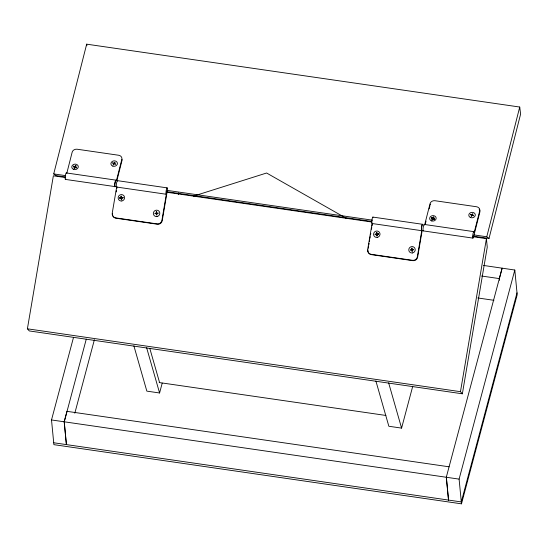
<?xml version="1.0" encoding="UTF-8"?>
<svg xmlns="http://www.w3.org/2000/svg" width="548" height="548" viewBox="0 0 548 548"><rect width="100%" height="100%" fill="white"/><g stroke="black" fill="none" stroke-linecap="round" stroke-linejoin="round"><path stroke-width="0.82" d="M75.35 166.763L75.343 167.298L76.295 167.674L76.59 167.256L75.35 166.763L75.987 165.695L75.569 165.53L75.021 167.167L73.692 166.106L73.898 167.065M434.468 218.748L434.174 219.173L433.221 218.796L433.228 218.262L434.468 218.748L434.009 219.447L434.256 219.104L433.016 218.618L433.057 219.07M75.021 167.167L75.569 165.53M433.708 217.974L433.865 217.193L433.447 217.029L433.708 217.974L433.221 218.796M472.897 236.695L486.425 238.661L487.247 247.162L462.361 393.8L29.297 330.937L27.4 328.807L53.362 175.798L65.205 177.518M116.662 187.053L112.237 213.131A4.247 4.144 -41.8 0 0 115.676 217.878L157.071 223.885A4.247 4.144 -41.8 0 0 161.913 220.344L166.339 194.266L117.505 187.176M116.203 191.93L116.484 190.272M116.765 188.615L117.046 186.957M372.092 223.481L367.667 249.552A4.247 4.144 -41.8 0 0 371.106 254.299L412.5 260.307A4.247 4.144 -41.8 0 0 417.343 256.765L421.768 230.694L372.058 223.516A3.267 0.555 -81.7 0 1 371.941 219.899A3.267 0.555 -81.7 0 1 373.065 217.323M368.256 248.244L368.537 246.586M368.825 244.929L369.105 243.271M369.386 241.613L369.667 239.956M369.948 238.298L370.229 236.64M370.51 234.982L370.791 233.325M371.496 229.18L371.777 227.523M372.058 225.865L372.339 224.207M422.152 230.592L417.651 257.115A4.247 4.144 -41.8 0 1 412.808 260.656L371.414 254.649A4.247 4.144 -41.8 0 1 368.05 251.635M462.361 393.8L460.464 391.676L486.425 238.661M75.987 165.695L75.514 166.345M121.745 199.369L121.286 199.424L121.745 199.369L121.615 197.999L122.992 197.835L122.951 197.383L121.574 197.54L122.951 197.383M377.175 235.798L377.045 234.421L378.428 234.263L378.38 233.804L377.003 233.969L376.873 232.599L376.414 232.647L376.736 234.222L375.168 234.181L375.209 234.64L376.771 234.571L376.716 235.846L377.175 235.798L377.045 234.421M65.26 176.942L55.958 175.593L53.718 173.915L86.673 44.169L519.73 107.038L520.6 114.121L489.015 238.455L472.945 236.126M66.76 173.442L72.172 152.152A4.247 3.555 -7 0 1 77.2 149.234L118.594 155.242A4.247 3.555 -7 0 1 121.841 159.358L116.436 180.648M116.984 180.189L121.985 160.509M424.638 224.933L430.05 203.644A4.247 3.555 -7 0 1 435.078 200.732L476.472 206.74A4.247 3.555 -7 0 1 479.719 210.857L474.109 232.811A3.267 0.555 -81.7 0 0 473.308 232.612A3.267 0.555 -81.7 0 0 472.684 237.407A3.267 0.555 -81.7 0 0 473.616 236.606L479.863 212.008A4.247 3.555 -7 0 0 479.158 209.199M425.399 223.653L426.022 221.193M429.146 208.898L429.981 205.616M489.015 238.455L486.775 236.777L519.73 107.038M483.5 265.444L514.805 270.027L517.189 294.742L461.485 503.831L53.896 444.661L51.512 419.953L73.535 337.308M86.269 339.157L64.253 421.802L66.377 444.599M74.816 413.206L94.414 339.65M133.883 345.857L146.843 391.128L159.584 392.978L162.201 383.141M375.894 380.99L388.847 426.262L401.588 428.111L412.726 386.292M499.516 280.295L499.351 278.603L502.139 268.15L446.291 477.26L448.49 500.071M461.485 503.831L459.101 479.116L514.805 270.027M517.004 292.838L461.3 501.927L53.711 442.763M74.083 168.024L74.686 168.394L74.083 168.024L74.72 166.955L73.48 166.462M74.364 168.27L74.72 166.955M74.501 168.188L75.138 167.119L76.378 167.613L76.131 167.948L75.179 167.572L75.138 167.119M76.131 167.948L76.59 167.256M431.776 218.563L431.571 217.604L432.81 218.097L432.899 218.666L431.571 217.604M431.961 219.522L432.564 219.892L431.961 219.522L432.598 218.453L431.358 217.96M432.81 218.097L433.447 217.029M432.242 219.769L433.865 217.193M377.003 233.969L378.38 233.804M166.339 194.266L166.297 194.3A3.267 0.555 -81.7 0 1 166.106 191.197A3.267 0.555 -81.7 0 1 167.174 187.875L117.443 180.655M421.768 230.694L421.734 230.729A3.267 0.555 -81.7 0 1 421.583 227.283A3.267 0.555 -81.7 0 1 422.7 224.42A3.267 0.555 -81.7 0 0 421.528 227.646A3.267 0.555 -81.7 0 0 421.919 230.434M121.615 197.999L122.992 197.835M377.127 234.53L378.428 234.263M193.471 196.136L266.602 173.01L346.315 218.323M120.985 196.225L121.567 196.698L120.985 196.225L121.307 197.794L119.738 197.76L119.779 198.218L121.341 198.15L121.444 199.205M119.738 197.76L121.115 197.595M119.779 198.218L121.341 198.15M376.414 232.647L377.093 234.181M375.168 234.181L376.545 234.023M375.209 234.64L376.771 234.571M376.873 235.633L377.23 235.592M372.873 217.083L422.604 224.303M424.193 224.433L473.869 231.646M66.315 172.935L115.984 180.148M53.718 173.915L65.555 175.634M167.058 190.368L372.592 220.2M474.089 234.934L486.775 236.777M166.756 191.677L371.448 221.392M166.702 192.252L372.243 222.084M423.234 230.893L472.91 238.106M65.356 179.395L115.032 186.608A3.267 0.555 -81.7 0 0 115.087 186.601M481.562 276.021L499.351 278.603M477.822 297.968L493.926 300.304M27.4 328.807L460.464 391.676M159.146 382.538L385.915 415.453M449.079 466.807L66.966 411.336L64.178 421.789L66.445 444.613M51.512 419.953L459.101 479.116M73.692 166.106L74.932 166.599M388.628 382.84L401.588 428.111M149.762 348.281L159.591 382.6M146.624 347.706L159.584 392.978M432.598 218.453L432.735 218.94M376.873 232.599L376.997 233.119M86.673 44.169L86.865 45.744M446.367 477.267L448.565 500.077M378.161 234.051L378.189 234.407M376.64 233.16L376.736 234.222M376.586 234.476L376.716 235.846M375.675 234.345L375.709 234.702M122.725 197.629L122.759 197.979M121.444 196.17L121.663 197.753M121.211 196.739L121.307 197.794M121.156 198.054L121.286 199.424M120.245 197.924L120.279 198.273M178.545 192.841L178.552 194.547M65.767 178.86A3.267 0.555 -81.7 0 1 65.116 178.312A3.267 0.555 -81.7 0 1 65.705 174.072A3.267 0.555 -81.7 0 1 66.52 173.435M122.06 159.393A4.247 3.555 -7 0 1 122.053 160.139M114.847 184.244A3.267 0.555 -81.7 0 1 115.539 180.785A3.267 0.555 -81.7 0 1 116.19 180.648M114.854 186.272A3.267 0.555 -81.7 0 1 114.827 186.108M114.806 185.909A3.267 0.555 -81.7 0 1 114.806 184.875M423.645 230.359A3.267 0.555 -81.7 0 1 422.994 229.811A3.267 0.555 -81.7 0 1 423.583 225.571A3.267 0.555 -81.7 0 1 424.399 224.933M430.187 204.794A4.247 3.555 -7 0 1 430.461 204.082M112.751 215.631A4.247 4.144 -41.8 0 0 115.984 218.22L157.379 224.228A4.247 4.144 -41.8 0 0 162.222 220.686L167.147 191.677A3.267 0.555 -81.7 0 0 167.174 187.875M112.621 215.213A4.247 4.144 -41.8 0 1 112.546 213.473M116.888 186.69A3.267 0.555 -81.7 0 1 116.443 183.888A3.267 0.555 -81.7 0 1 117.676 181.093M115.231 186.567A3.267 0.555 -81.7 0 1 114.84 183.779A3.267 0.555 -81.7 0 1 116.025 180.539M367.961 251.21A4.247 4.144 -41.8 0 1 367.975 249.902M112.826 162.818L112.614 163.174L113.854 163.667L113.217 164.736L113.635 164.9L114.272 163.831L115.512 164.325L115.724 163.968L114.484 163.475L115.121 162.407L114.703 162.242L114.066 163.311L112.826 162.818M470.705 214.316L470.492 214.672L471.732 215.165L471.095 216.234L471.513 216.398L472.15 215.33L473.39 215.816L473.602 215.46L472.362 214.974L472.999 213.905L472.582 213.741L471.944 214.809L470.705 214.316M156.653 211.734L156.194 211.788L156.317 213.158L154.94 213.323L154.988 213.782L156.365 213.617L156.495 214.987L156.954 214.932L156.824 213.562L158.201 213.398L158.16 212.939L156.783 213.104L156.653 211.734M412.082 248.155L411.623 248.21L411.754 249.58L410.377 249.744L410.418 250.203L411.795 250.039L411.925 251.409L412.384 251.354L412.254 249.984L413.63 249.826L413.589 249.367L412.212 249.532L412.082 248.155M73.699 169.407A3.267 2.733 -7 0 0 78.275 166.462A3.267 2.733 -7 0 0 73.131 164.708A3.267 2.733 -7 0 0 73.699 169.407M112.833 166.119A3.267 2.733 -7 0 0 117.409 163.174A3.267 2.733 -7 0 0 112.265 161.42A3.267 2.733 -7 0 0 112.833 166.119M431.577 220.906A3.267 2.733 -7 0 0 436.153 217.96A3.267 2.733 -7 0 0 431.009 216.207A3.267 2.733 -7 0 0 431.577 220.906M470.711 217.618A3.267 2.733 -7 0 0 475.287 214.672A3.267 2.733 -7 0 0 470.143 212.919A3.267 2.733 -7 0 0 470.711 217.618M121.834 200.972A3.267 3.185 -41.8 0 0 123.896 195.739A3.267 3.185 -41.8 0 0 118.361 196.684A3.267 3.185 -41.8 0 0 121.834 200.972M157.043 216.535A3.267 3.185 -41.8 0 0 159.105 211.302A3.267 3.185 -41.8 0 0 153.57 212.247A3.267 3.185 -41.8 0 0 157.043 216.535M377.264 237.394A3.267 3.185 -41.8 0 0 379.326 232.16A3.267 3.185 -41.8 0 0 373.791 233.106A3.267 3.185 -41.8 0 0 377.264 237.394M412.473 252.957A3.267 3.185 -41.8 0 0 414.535 247.723A3.267 3.185 -41.8 0 0 409 248.669A3.267 3.185 -41.8 0 0 412.473 252.957"/></g></svg>
